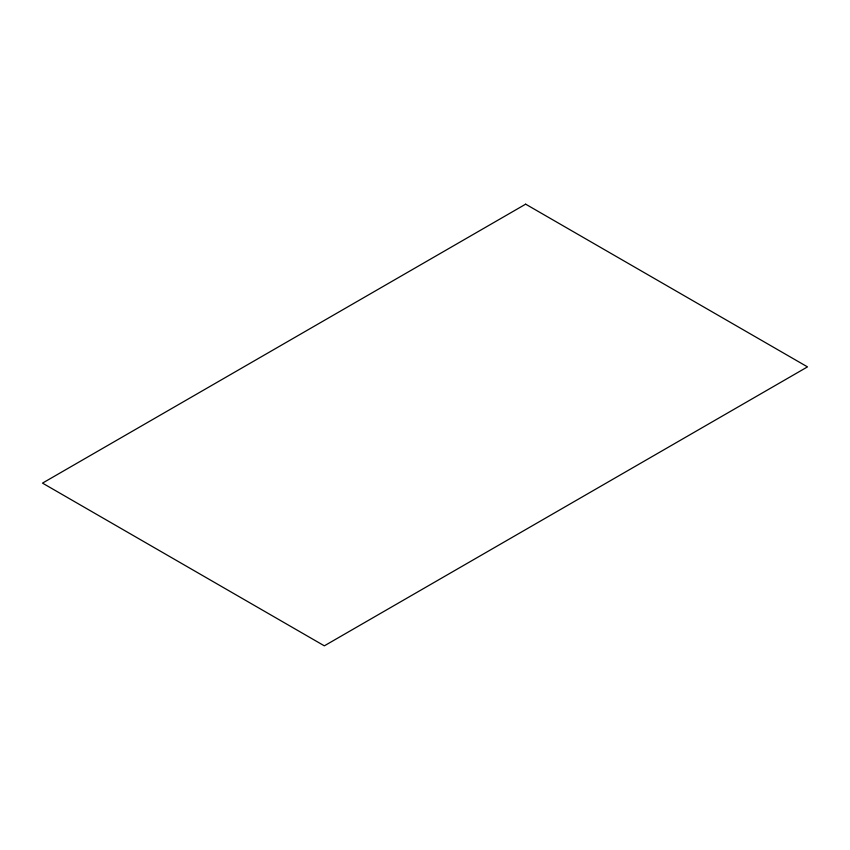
<?xml version="1.0" encoding="UTF-8"?>
<svg xmlns="http://www.w3.org/2000/svg" width="850" height="850" viewBox="0 0 850 850"><rect width="100%" height="100%" fill="white"/><g stroke="black" fill="none" stroke-linecap="round" stroke-linejoin="round"><path stroke-width="1.27" d="M525.661 204.17L42.5 483.119L324.339 645.83L807.5 366.881L525.661 204.17"/></g></svg>
